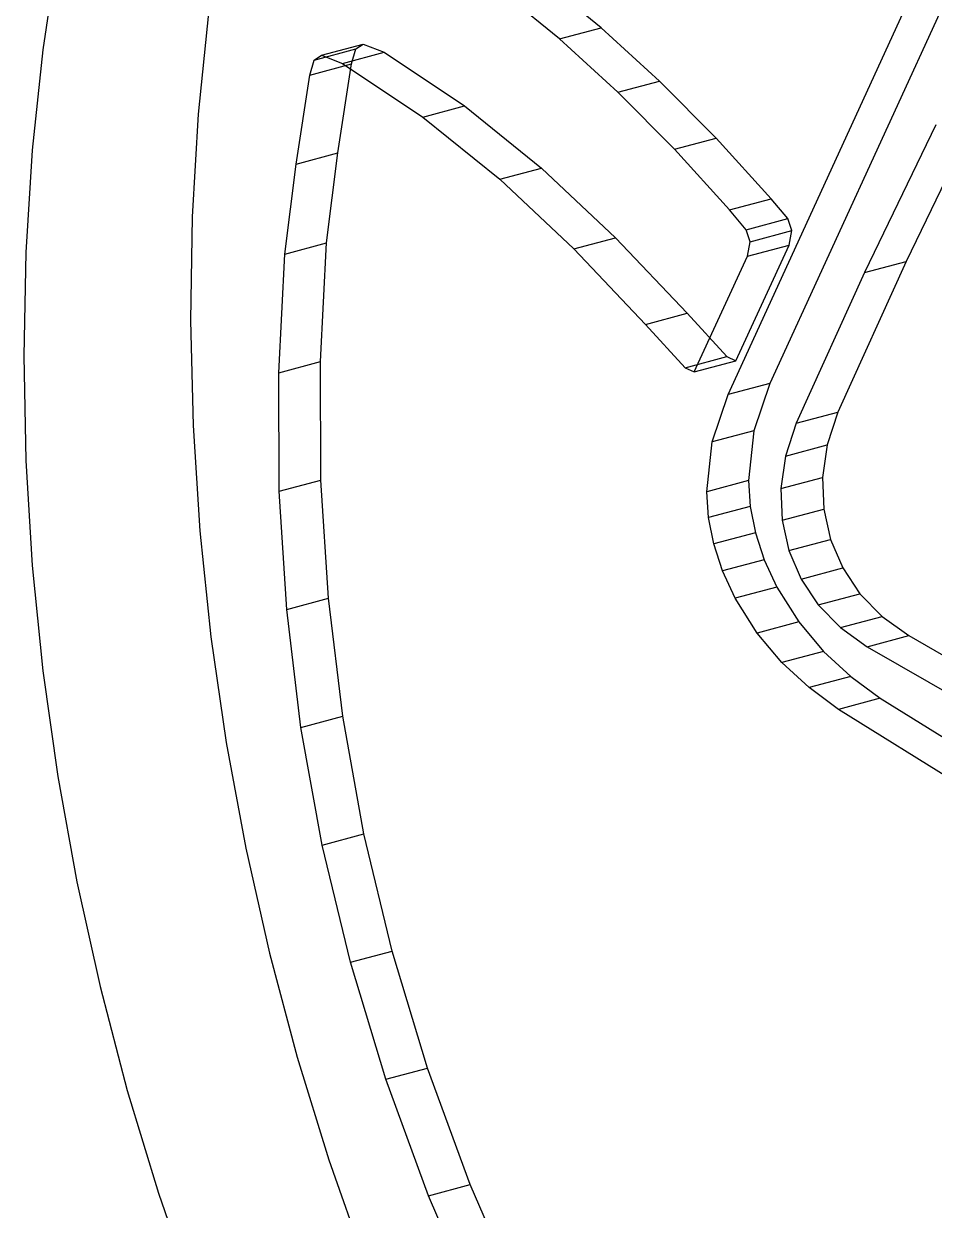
# Model space of a CAD drawing. Header units: inches. Extents: x 0 to 16.3, y 0 to 11.5.
# Drawn here: x 3.47 to 4.216, y 6.276 to 7.248 of the extents above; entities that cross this region are included whole.
import ezdxf

# ---------------------------------------------------------------- set-up
doc = ezdxf.new("R2010")
doc.units = ezdxf.units.IN
doc.header["$MEASUREMENT"] = 0

msp = doc.modelspace()

# ---------------------------------------------------------------- linework, layer by layer
at = {"color": 7, "linetype": 'Continuous', "lineweight": 25}
for p, q in [((4.24874, 7.31897), (4.08118, 6.95353)), ((4.04703, 6.94438), (4.21459, 7.30982)), ((3.94295, 7.24473), (3.89362, 7.28498)), ((3.9088, 7.23559), (3.85947, 7.27583)), ((3.9088, 7.23559), (3.94295, 7.24473)), ((3.99081, 7.20117), (3.94295, 7.24473)), ((3.71391, 7.22233), (3.74806, 7.23148)), ((3.742, 7.22746), (3.74806, 7.23148)), ((3.74806, 7.23148), (3.76527, 7.22474)), ((3.95666, 7.19202), (3.9088, 7.23559)), ((3.70785, 7.21831), (3.742, 7.22746)), ((3.70785, 7.21831), (3.71391, 7.22233)), ((3.71391, 7.22233), (3.73112, 7.21559)), ((3.73112, 7.21559), (3.76527, 7.22474)), ((3.7383, 7.21521), (3.742, 7.22746)), ((3.76527, 7.22474), (3.83106, 7.18083)), ((3.70415, 7.20607), (3.70785, 7.21831)), ((3.70415, 7.20607), (3.7383, 7.21521)), ((3.72711, 7.14227), (3.7383, 7.21521)), ((3.73112, 7.21559), (3.79691, 7.17169)), ((3.69296, 7.13312), (3.70415, 7.20607)), ((3.95666, 7.19202), (3.99081, 7.20117)), ((4.03725, 7.15447), (3.99081, 7.20117)), ((4.0031, 7.14532), (3.95666, 7.19202)), ((3.79691, 7.17169), (3.83106, 7.18083)), ((3.83106, 7.18083), (3.89408, 7.12987)), ((3.79691, 7.17169), (3.85993, 7.12072)), ((4.2513, 7.17457), (4.19288, 7.05342)), ((4.21715, 7.16542), (4.15873, 7.04428)), ((4.0031, 7.14532), (4.03725, 7.15447)), ((4.08233, 7.1048), (4.03725, 7.15447)), ((3.69296, 7.13312), (3.72711, 7.14227)), ((3.71798, 7.06857), (3.72711, 7.14227)), ((4.04818, 7.09565), (4.0031, 7.14532)), ((3.68383, 7.05942), (3.69296, 7.13312)), ((3.85993, 7.12072), (3.89408, 7.12987)), ((3.89408, 7.12987), (3.95476, 7.07291)), ((3.85993, 7.12072), (3.92061, 7.06376)), ((4.04818, 7.09565), (4.08233, 7.1048)), ((4.09576, 7.08857), (4.08233, 7.1048)), ((4.06161, 7.07942), (4.04818, 7.09565)), ((4.06161, 7.07942), (4.09576, 7.08857)), ((4.09906, 7.0787), (4.09576, 7.08857)), ((4.06491, 7.06955), (4.06161, 7.07942)), ((4.06491, 7.06955), (4.09906, 7.0787)), ((4.09689, 7.0668), (4.09906, 7.0787)), ((3.68383, 7.05942), (3.71798, 7.06857)), ((3.71292, 6.97138), (3.71798, 7.06857)), ((3.92061, 7.06376), (3.95476, 7.07291)), ((3.92061, 7.06376), (3.97937, 7.00186)), ((3.95476, 7.07291), (4.01352, 7.01101)), ((4.05333, 6.97208), (4.09689, 7.0668)), ((4.06274, 7.05765), (4.06491, 7.06955)), ((4.06274, 7.05765), (4.09689, 7.0668)), ((3.67877, 6.96223), (3.68383, 7.05942)), ((4.01917, 6.96293), (4.06274, 7.05765)), ((4.15873, 7.04428), (4.10271, 6.92096)), ((4.19288, 7.05342), (4.13686, 6.9301)), ((4.15873, 7.04428), (4.19288, 7.05342)), ((3.97937, 7.00186), (4.01352, 7.01101)), ((4.01352, 7.01101), (4.04601, 6.97553)), ((3.97937, 7.00186), (4.01186, 6.96638)), ((3.67877, 6.96223), (3.71292, 6.97138)), ((3.71339, 6.87438), (3.71292, 6.97138)), ((4.01186, 6.96638), (4.04601, 6.97553)), ((4.01186, 6.96638), (4.01917, 6.96293)), ((4.01917, 6.96293), (4.05333, 6.97208)), ((4.04601, 6.97553), (4.05333, 6.97208)), ((3.67924, 6.86524), (3.67877, 6.96223)), ((4.08118, 6.95353), (4.04703, 6.94438)), ((4.08118, 6.95353), (4.06806, 6.91479)), ((4.03391, 6.90564), (4.04703, 6.94438)), ((4.10271, 6.92096), (4.13686, 6.9301)), ((4.13686, 6.9301), (4.12814, 6.90325)), ((4.10271, 6.92096), (4.09399, 6.8941)), ((4.06806, 6.91479), (4.03391, 6.90564)), ((4.06806, 6.91479), (4.06357, 6.87396)), ((4.02942, 6.86481), (4.03391, 6.90564)), ((4.09399, 6.8941), (4.12814, 6.90325)), ((4.12814, 6.90325), (4.12436, 6.8766)), ((4.09399, 6.8941), (4.09021, 6.86745)), ((3.67924, 6.86524), (3.71339, 6.87438)), ((3.71945, 6.7776), (3.71339, 6.87438)), ((4.06357, 6.87396), (4.02942, 6.86481)), ((4.06357, 6.87396), (4.06507, 6.85282)), ((4.09021, 6.86745), (4.12436, 6.8766)), ((4.12436, 6.8766), (4.12535, 6.85062)), ((3.68529, 6.76845), (3.67924, 6.86524)), ((4.03092, 6.84367), (4.02942, 6.86481)), ((4.09021, 6.86745), (4.0912, 6.84147)), ((4.06507, 6.85282), (4.03092, 6.84367)), ((4.06507, 6.85282), (4.06934, 6.83123)), ((4.0912, 6.84147), (4.12535, 6.85062)), ((4.12535, 6.85062), (4.1309, 6.82578)), ((4.03519, 6.82208), (4.03092, 6.84367)), ((4.0912, 6.84147), (4.09675, 6.81663)), ((4.06934, 6.83123), (4.03519, 6.82208)), ((4.06934, 6.83123), (4.07658, 6.80921)), ((4.04243, 6.80006), (4.03519, 6.82208)), ((4.09675, 6.81663), (4.1309, 6.82578)), ((4.1309, 6.82578), (4.14082, 6.80254)), ((4.09675, 6.81663), (4.10667, 6.79339)), ((4.07658, 6.80921), (4.04243, 6.80006)), ((4.07658, 6.80921), (4.08699, 6.78679)), ((4.10667, 6.79339), (4.14082, 6.80254)), ((4.14082, 6.80254), (4.15494, 6.78136)), ((4.05284, 6.77764), (4.04243, 6.80006)), ((4.10667, 6.79339), (4.12079, 6.77221)), ((4.08699, 6.78679), (4.05284, 6.77764)), ((4.08699, 6.78679), (4.10486, 6.75831)), ((3.68529, 6.76845), (3.71945, 6.7776)), ((3.73116, 6.68104), (3.71945, 6.7776)), ((4.07071, 6.74916), (4.05284, 6.77764)), ((4.12079, 6.77221), (4.15494, 6.78136)), ((4.12079, 6.77221), (4.13891, 6.75357)), ((4.15494, 6.78136), (4.17306, 6.76272)), ((3.697, 6.67189), (3.68529, 6.76845)), ((4.13891, 6.75357), (4.17306, 6.76272)), ((4.17306, 6.76272), (4.19498, 6.74708)), ((4.10486, 6.75831), (4.07071, 6.74916)), ((4.10486, 6.75831), (4.1252, 6.73416)), ((4.13891, 6.75357), (4.16083, 6.73793)), ((4.09105, 6.72502), (4.07071, 6.74916)), ((4.16083, 6.73793), (4.19498, 6.74708)), ((4.19498, 6.74708), (4.52322, 6.55833)), ((4.1252, 6.73416), (4.09105, 6.72502)), ((4.1252, 6.73416), (4.14759, 6.71359)), ((4.16083, 6.73793), (4.48907, 6.54918)), ((4.11344, 6.70444), (4.09105, 6.72502)), ((4.14759, 6.71359), (4.11344, 6.70444)), ((4.13743, 6.68668), (4.11344, 6.70444)), ((4.14759, 6.71359), (4.17158, 6.69583)), ((4.17158, 6.69583), (4.13743, 6.68668)), ((4.17158, 6.69583), (4.29235, 6.62063)), ((4.2582, 6.61148), (4.13743, 6.68668)), ((3.697, 6.67189), (3.73116, 6.68104)), ((3.74858, 6.58473), (3.73116, 6.68104)), ((3.71443, 6.57558), (3.697, 6.67189)), ((3.71443, 6.57558), (3.74858, 6.58473)), ((3.77177, 6.4887), (3.74858, 6.58473)), ((3.73762, 6.47955), (3.71443, 6.57558)), ((3.73762, 6.47955), (3.77177, 6.4887)), ((3.80079, 6.39297), (3.77177, 6.4887)), ((3.76664, 6.38382), (3.73762, 6.47955)), ((3.76664, 6.38382), (3.80079, 6.39297)), ((3.80155, 6.28841), (3.76664, 6.38382)), ((3.8357, 6.29755), (3.80079, 6.39297)), ((3.80155, 6.28841), (3.8357, 6.29755)), ((3.88123, 6.19218), (3.8357, 6.29755)), ((3.84708, 6.18303), (3.80155, 6.28841))]:
    msp.add_line(p, q, dxfattribs=at)
at = {"color": 7, "linetype": 'Continuous', "lineweight": 25, "flags": 128}
for points in [[(3.49761, 7.30753), (3.48546, 7.22677), (3.47677, 7.14445), (3.47155, 7.06081), (3.46983, 6.97611), (3.4716, 6.89058), (3.47687, 6.8045), (3.48561, 6.7181), (3.49781, 6.63165), (3.51342, 6.54541), (3.5324, 6.45962), (3.55469, 6.37455), (3.58023, 6.29045), (3.60893, 6.20756), (3.64073, 6.12613), (3.67551, 6.04641), (3.71318, 5.96862), (3.75363, 5.89301), (3.79674, 5.81978), (3.84237, 5.74917), (3.8904, 5.68139), (3.94067, 5.61662), (3.99305, 5.55507), (4.04738, 5.49691)], [(3.62122, 7.25666), (3.61279, 7.174), (3.60787, 7.09003), (3.60645, 7.00501), (3.60855, 6.9192), (3.61416, 6.83284), (3.62326, 6.74619), (3.63583, 6.65952), (3.65183, 6.57308), (3.67122, 6.48713), (3.69392, 6.40192), (3.71988, 6.31771), (3.74902, 6.23475), (3.78125, 6.15329), (3.81648, 6.07357), (3.85459, 5.99583), (3.89549, 5.92029), (3.93904, 5.8472), (3.98511, 5.77675), (4.03357, 5.70917), (4.08428, 5.64465)]]:
    msp.add_lwpolyline(points, dxfattribs=at)

doc.saveas('drawing.dxf')
